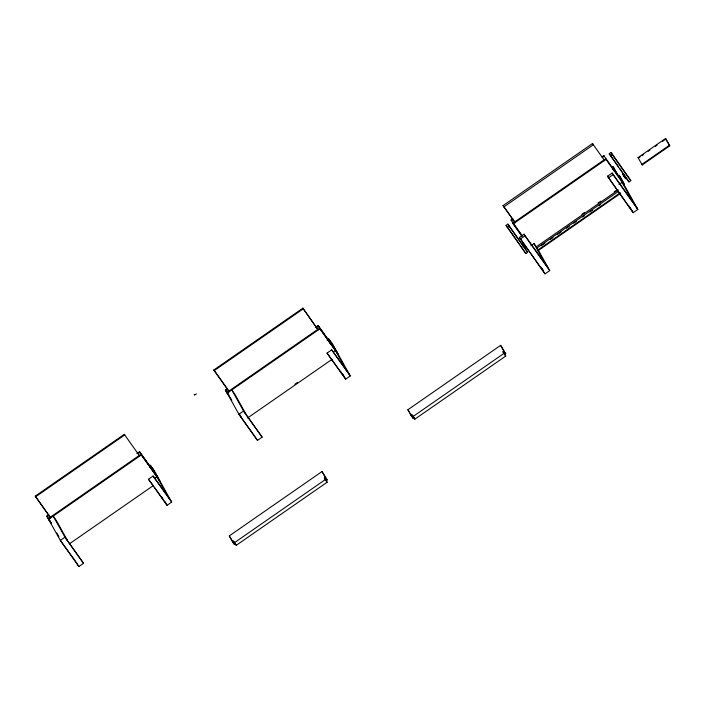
<?xml version="1.0" encoding="UTF-8"?>
<svg xmlns="http://www.w3.org/2000/svg" width="705" height="705" viewBox="0 0 705 705"><rect width="100%" height="100%" fill="white"/><g stroke="black" fill="none" stroke-linecap="round" stroke-linejoin="round"><path stroke-width="1.06" d="M229.107 391.566L213.844 369.993L302.903 308.164L318.078 330.046M214.205 370.636L303.265 308.816L302.903 308.164M50.513 517.717L35.25 496.144L124.309 434.324L138.4 454.258M35.611 496.796L124.67 434.976L124.309 434.324M196.404 393.866L194.545 395.152L194.183 394.5M245.745 413.773L234.906 394.289L231.804 389.944L243.551 411.041L262.137 437.144L257.492 440.361L238.916 414.267L225.362 389.909L227.16 388.666M315.426 327.393L318.122 325.516L336.708 351.61M213.844 369.993L227.574 389.275L225.723 390.561L228.817 394.915M316.633 327.455L318.484 326.159L337.069 352.262M67.151 539.924L56.303 520.449L53.21 516.095L64.957 537.201L83.534 563.295L78.898 566.52L60.322 540.418L46.759 516.069L48.566 514.817M136.832 453.544L139.528 451.667L158.114 477.77M47.129 516.721L48.98 515.434L35.25 496.144M318.122 325.516L319.938 328.759L227.169 393.161L229.645 396.642M139.528 451.667L141.335 454.919L48.574 519.312L51.051 522.793M515.232 222.842L503.053 205.613L592.482 143.529L604.661 160.766M503.872 206.891L593.302 144.807L592.482 143.529M327.032 340.171L328.83 338.92L332.548 344.146L350.262 375.959L345.626 379.184L327.041 353.09L331.685 349.865L349.354 374.337M513.222 219.431L511.425 220.683L511.063 220.03L512.861 218.779M602.026 156.88L603.832 155.629L622.771 182.375L622.409 181.723M602.387 157.532L604.194 156.281L603.832 155.629M506.067 225.388L507.926 224.102L527.657 252.275L525.807 253.562L506.067 225.388L519.074 243.657M609.226 153.778L611.085 152.483L630.816 180.656L628.966 181.952L609.226 153.778L618.514 166.821M521.867 236.043L512.835 223.212L605.604 158.81L624.542 185.556L624.181 184.913M507.23 227.468L509.08 226.173L507.926 224.102M610.38 155.849L612.24 154.562L611.085 152.483M513.196 223.864L605.965 159.462L605.604 158.81M154.395 472.544L150.235 465.08L153.954 470.297L171.668 502.119L167.023 505.335L148.447 479.241L153.082 476.025L170.76 500.497M333.562 351.795L335.421 350.508L346.261 369.993M154.968 477.955L156.818 476.659L167.667 496.144M294.919 384.225L297.616 382.348M247.543 418.003L332.073 359.321M69.848 543.537L153.478 485.481M519.4 237.435L524.035 234.219L548.807 269.01L549.715 270.632L545.08 273.857L519.4 237.435L545.08 273.857M607.525 176.259L612.169 173.042L633.839 203.481L637.84 209.456L633.205 212.672L607.525 176.259L633.205 212.672M520.299 239.057L524.943 235.84L524.035 234.219M608.433 177.88L613.068 174.664L612.169 173.042M642.202 164.952L638.034 157.612L665.582 138.48L669.75 145.82L642.202 164.952L641.823 164.432L669.38 145.3L665.582 138.48M640.184 156.898L638.404 158.131L638.034 157.612M641.955 155.664L643.736 154.43M648.177 151.346L649.957 150.112M655.289 146.411L657.069 145.177M662.4 141.476L665.062 139.625M626.551 177.977L625.626 178.621L623.766 176.012L622.859 174.391L623.793 173.747M623.766 176.012L624.692 175.369M530.874 245.701L533.967 243.56L537.06 247.904L547.908 267.389L544.806 263.036L533.967 243.56M618.999 184.525L622.092 182.375L625.194 186.728L636.941 207.834L632.94 201.859L622.092 182.375M581.845 214.294L584.551 212.416M598.06 203.04L600.766 201.163M614.275 191.786L616.972 189.909M536.276 246.829L618.232 189.936M536.461 248.301L618.32 191.469M541.325 245.701L544.93 243.199M550.323 239.453L553.02 237.576M557.523 234.457L561.118 231.963M566.512 228.208L569.217 226.34M573.711 223.221L576.408 221.344M582.709 216.973L584.507 215.721M589.9 211.976L592.605 210.099M598.898 205.728L600.695 204.485M537.545 250.249L620.303 192.791M537.915 250.768L620.673 193.32M411.13 415.598L407.869 409.755L500.638 345.353L505.749 353.804L504.824 354.448L505.723 356.078L414.813 419.184L412.055 414.954L411.13 415.598L412.98 418.206L413.914 417.563L412.055 414.954M232.527 541.748L229.275 535.906L322.044 471.513L327.155 479.964L326.221 480.607L327.129 482.229L236.219 545.344L233.452 541.105L232.527 541.748L234.386 544.366L235.311 543.714L233.452 541.105M505.723 356.078L502.965 351.839L503.89 351.196L500.638 345.353M327.129 482.229L324.37 477.999L325.296 477.355L322.044 471.513M412.954 416.576L503.863 353.469M234.36 542.735L325.269 479.62M521.903 244.485L522.863 243.886L525.472 248.222L524.564 246.6M522.81 246.107L523.771 245.516L522.863 243.886M327.041 353.09L344.719 377.563M257.492 440.361L238.916 414.267L243.551 411.041L262.137 437.144M148.447 479.241L153.117 485.445M669.38 145.3L669.75 145.82M612.24 154.562L630.816 180.656M619.757 168.565L628.966 181.952M622.859 174.391L624.101 176.135M613.068 174.664L637.84 209.456M524.943 235.84L549.715 270.632M503.053 205.613L514.923 222.286M511.063 220.03L522.211 235.69M512.835 223.212L522.123 236.263M540.788 267.125L543.264 270.605L542.233 268.755M509.08 226.173L527.657 252.275M520.316 245.393L525.807 253.562M503.89 351.196L505.749 353.804M502.965 351.839L504.824 354.448M407.869 409.755L409.111 411.491M333.016 346.076L334.928 348.843M338.153 354.21L319.576 328.116L226.807 392.509L228.667 395.117M319.938 328.759L338.515 354.853M303.265 308.816L316.994 328.098M331.685 349.865L350.262 375.959M325.296 477.355L327.155 479.964M324.37 477.999L326.221 480.607M225.362 389.909L227.221 392.526M229.275 535.906L234.386 544.366M154.421 472.227L156.457 475.232L156.087 474.65M158.475 478.413L139.89 452.319L138.039 453.606L139.484 456.205M159.559 480.361L140.974 454.267L48.213 518.668L51.306 523.013M141.335 454.919L159.92 481.013M153.082 476.025L171.668 502.119M154.351 487.19L166.124 503.714M83.534 563.295L64.957 537.201L60.322 540.418L74.281 559.673M46.759 516.069L49.861 520.422M628.869 205.93L632.297 211.051M74.897 560.546L78.898 566.52M335.051 349.072L334.805 348.728M624.718 176.999L625.626 178.621M612.081 167.42L613.976 170.83M413.914 417.563L414.813 419.184M410.195 413.2L412.98 418.206M331.623 342.833L335.774 350.306M329.764 340.224L333.923 347.697M328.83 338.92L332.989 346.393M328.089 339.889L329.984 343.3M342.656 373.844L345.626 379.184M340.586 371.35L341.625 373.209M227.574 389.275L229.019 391.874M230.262 397.505L231.813 400.29M239.039 413.28L241.11 416.99M235.311 543.714L236.219 545.344M153.02 468.992L157.18 476.457M151.17 466.384L155.32 473.848M149.962 466.904L150.914 468.605M165.093 501.863L167.023 505.335M161.48 496.584L163.022 499.369M48.98 515.434L50.425 518.025M56.832 532.945L58.894 536.655M613.755 167.764L612.83 166.459L617.915 175.228L613.755 167.764M619.951 176.462L619.016 175.157L624.11 183.926L619.951 176.462"/></g></svg>
